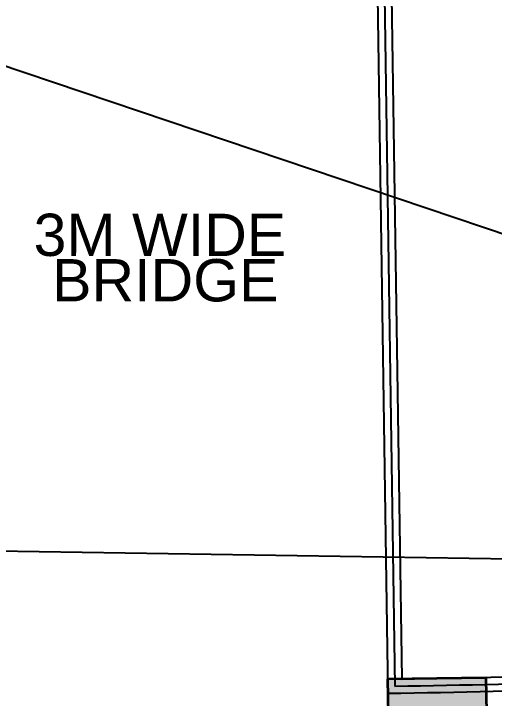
# Model space of a CAD drawing. Header units: inches. Extents: x -221585 to 401252, y -284294 to 332380.
# Drawn here: x 156718.5 to 157059.5, y 40357.3 to 40843.2 of the extents above; entities that cross this region are included whole.
import ezdxf

# ---------------------------------------------------------------- set-up
doc = ezdxf.new("R2010")
doc.units = ezdxf.units.IN
doc.header["$MEASUREMENT"] = 0
doc.linetypes.add('HIDDEN2', pattern=[0.1875, 0.125, -0.0625])
doc.layers.add('column fa 25', color=3, linetype='Continuous', lineweight=35)
doc.layers.add('text', color=72, linetype='HIDDEN2', lineweight=5)
doc.styles.add('DIM', font='arial.ttf')

# ---------------------------------------------------------------- blocks, each defined once
blk = doc.blocks.new('dd')
at = {"layer": 'column fa 25', "ltscale": 10}
h = blk.add_hatch(color=3, dxfattribs=at)
h.set_gradient(color1=(141, 141, 141), color2=(145, 145, 145), one_color=1, tint=0.57, name='CYLINDER')
h.paths.add_polyline_path([(177327.77, 119885.96), (177352.77, 119885.96), (177352.77, 119955.96), (177327.77, 119955.96)])
at = {"layer": 'column fa 25', "color": 1, "ltscale": 10}
blk.add_lwpolyline([(177327.77, 119885.96), (177352.77, 119885.96), (177352.77, 119955.96), (177327.77, 119955.96)], close=True, dxfattribs=at)

msp = doc.modelspace()

# ---------------------------------------------------------------- linework, layer by layer
at = {"color": 5, "ltscale": 10}
for p, q in [((156973.41, 41070.79, 0.42), (156983.96, 40360.86, 0.42)), ((156978.41, 41070.87, 0.42), (156988.88, 40365.94, 0.42)), ((156983.41, 41070.95, 0.42), (156993.81, 40371.02, 0.42))]:
    msp.add_line(p, q, dxfattribs=at)
at = {"color": 1}
msp.add_line((156631.73, 40833.24, 0.51), (157369.54, 40584.8, 0.51), dxfattribs=at)
at = {"color": 42}
msp.add_line((157374.37, 40451.29), (156578.52, 40463.69), dxfattribs=at)
at = {"color": 5, "ltscale": 10}
for centre, radius, start, end in [((156813.29, 51178.02), 10808.5, 270.956979, 272.489825), ((156813.29, 51178.02), 10813.5, 270.930437, 272.49017), ((156810.28, 51306.68, 0.84), 10947.19, 270.909048, 272.476993)]:
    msp.add_arc(centre, radius, start, end, dxfattribs=at)

# ---------------------------------------------------------------- block references
at = {"layer": 'column fa 25', "color": 3, "rotation": 270.9134567588072}
msp.add_blockref('dd', (34286.03, 215764.85, 0), dxfattribs=at)

# ---------------------------------------------------------------- texts
at = {"layer": 'text', "lineweight": -2, "ltscale": 2, "char_height": 30, "width": 355.2197, "attachment_point": 7, "rotation": 359.9851, "style": 'DIM'}
for s, insert in [('{\\C3;3M WIDE }', (156732.59, 40670.86, 0.42)), ('{\\C3;BRIDGE}', (156745.73, 40638.64, 0.42))]:
    msp.add_mtext(s, dxfattribs=dict(at, insert=insert))

doc.saveas('drawing.dxf')
